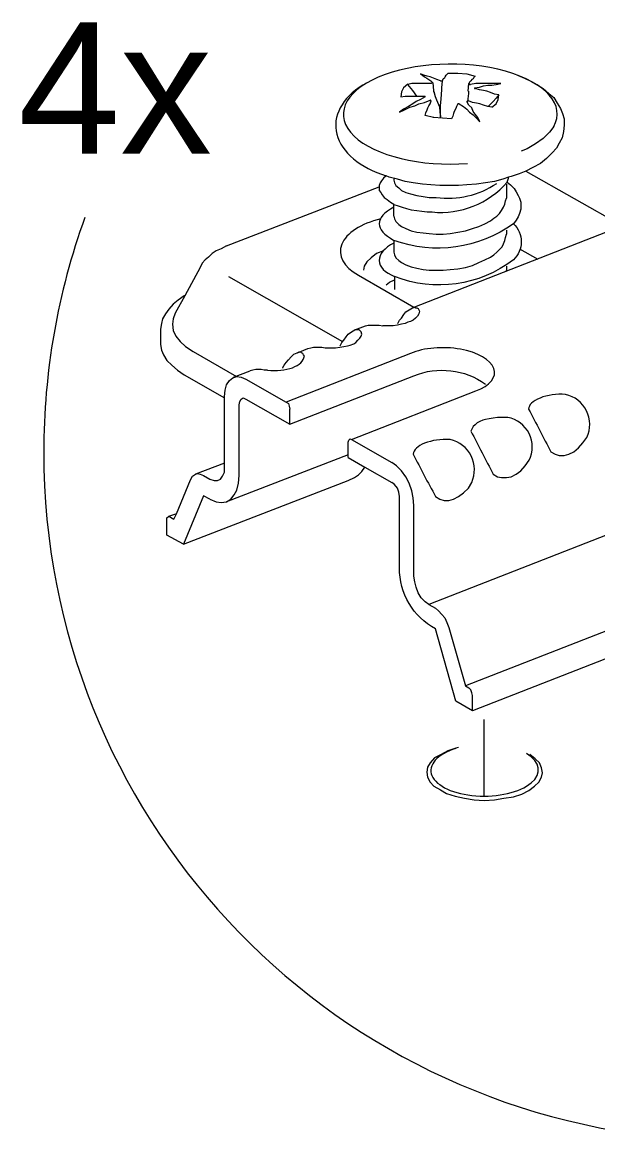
# Model space of a CAD drawing. Header units: metres. Extents: x -0.7 to 7.4, y 0 to 11.2.
# Drawn here: x 0.28934 to 0.30924, y 0.72712 to 0.76585 of the extents above; entities that cross this region are included whole.
import ezdxf

# ---------------------------------------------------------------- set-up
doc = ezdxf.new("R2010")
doc.units = ezdxf.units.M
doc.header["$MEASUREMENT"] = 0
doc.layers.add('PDF5_Geometry_Num_Penna__7', color=7, linetype='Continuous', lineweight=18)
doc.layers.add('PDF5_Text_Num_Penna__7', color=7, linetype='Continuous', lineweight=18)
doc.styles.add('GENERATED_STYLE_1', font='Arial.ttf')

msp = doc.modelspace()

# ---------------------------------------------------------------- linework, layer by layer
at = {"layer": 'PDF5_Geometry_Num_Penna__7', "color": 7, "linetype": 'Continuous', "lineweight": 18, "flags": 128}
for points in [[(0.3064704840518159, 0.7640203382075786), (0.3067128423851492, 0.7639250882075787), (0.3069527312740381, 0.7638054965409119), (0.307170395162927, 0.7636827298742452), (0.3073633646073715, 0.7635631382075786), (0.3075535118295937, 0.7633934520964675), (0.3077246090518159, 0.763249871540912), (0.307840320162927, 0.7630583132075787), (0.3079616757184825, 0.7628642854298009), (0.3080332896073715, 0.7627002437631342), (0.3080798562740381, 0.7625058632075786), (0.3080798562740381, 0.7622881993186897), (0.3080579840518159, 0.7620719465409119), (0.3080110646073715, 0.7618571048742453), (0.3079147562740381, 0.7616637826520231), (0.307818095162927, 0.761498682652023), (0.3076692229407048, 0.7613293493186898), (0.3074790757184825, 0.7611377909853564), (0.3072614118295937, 0.7609666937631342), (0.3069996507184826, 0.7608231132075786), (0.3067625840518159, 0.7607035215409119), (0.306522695162927, 0.7606086243186897), (0.3062556423851492, 0.7605133743186897), (0.3061618034962603, 0.7604855048742454), (0.3059688340518159, 0.7604170659853564), (0.3056767340518159, 0.7603422770964675), (0.3053680534962603, 0.7602967687631342), (0.3050509062740381, 0.7602473798742453), (0.3047203534962603, 0.7602223326520231), (0.3044279007184826, 0.7601990493186898), (0.3040892340518159, 0.7601990493186898), (0.3037805534962603, 0.7601990493186898), (0.3034662284962604, 0.7602223326520231), (0.3031797729407048, 0.7602473798742453), (0.3028654479407048, 0.7602967687631342), (0.3025789923851492, 0.7603422770964675), (0.3023197007184826, 0.7604170659853564), (0.3020276007184826, 0.7604855048742454), (0.3019312923851493, 0.760536657652023)], [(0.3035406293295937, 0.7637544143186897), (0.3035187571073714, 0.7637544143186897), (0.3034880654407048, 0.7637307782075786), (0.3033504821073714, 0.7637307782075786), (0.3032072543295937, 0.7637307782075786), (0.3030834293295937, 0.7637307782075786), (0.3029673654407048, 0.7637307782075786), (0.3028188459962604, 0.7637307782075786), (0.3026752654407048, 0.7637060837631342)], [(0.3038082818295937, 0.7638260987631342), (0.3036841040518159, 0.7638744293186898), (0.3035683929407048, 0.7639252293186898), (0.303444215162927, 0.763969326540912), (0.3033507290518159, 0.7639940209853564), (0.3032265512740381, 0.7640204793186898), (0.3031104873851492, 0.7640656348742453), (0.3031796318295937, 0.7640204793186898), (0.3032487762740381, 0.763969326540912), (0.3033285040518159, 0.7639252293186898), (0.3033972957184826, 0.7638744293186898), (0.303466440162927, 0.7638260987631342), (0.3035408762740381, 0.7637544848742452)], [(0.3035407704407048, 0.7637545554298009), (0.3035682871073714, 0.7634885609853564)], [(0.3038081054407048, 0.7638260282075786), (0.3038275082184825, 0.7638260282075786), (0.3038768971073715, 0.7638260282075786)], [(0.3038494509962604, 0.7635160776520231), (0.3038494509962604, 0.7635848693186899), (0.303876967662927, 0.7638261693186899)], [(0.3038770382184826, 0.7638260282075786), (0.303901732662927, 0.7639004643186897), (0.3039514743295937, 0.763945972652023), (0.3039708771073715, 0.7639692559853565), (0.3039983937740381, 0.7640204087631343), (0.3040453132184825, 0.7640655643186897), (0.3040671854407048, 0.7640892004298008)], [(0.3040671854407048, 0.7640890593186898), (0.3044062048851492, 0.7640890593186898), (0.3047205298851492, 0.7640657759853564), (0.3050069854407048, 0.7639938093186898)], [(0.3047695307184826, 0.7634647837631342), (0.3047892862740381, 0.7637307782075786), (0.3048111584962603, 0.7637060837631342), (0.3048390279407048, 0.7637060837631342)], [(0.3050070207184826, 0.7639939857075786), (0.3049601012740381, 0.7639460079298008), (0.3049325846073714, 0.7639004995964676), (0.304885665162927, 0.763874394040912), (0.3048581484962604, 0.7638260634853564), (0.3048108762740381, 0.7637777329298009), (0.3047893568295937, 0.7637308134853563)], [(0.304982185162927, 0.7635847282075786), (0.305150460162927, 0.763611186540912), (0.3052936879407048, 0.7636591643186897), (0.3054397379407048, 0.7636828004298009), (0.3055829657184825, 0.7636828004298009), (0.3057318379407048, 0.7637060837631342), (0.3058944684962604, 0.7637307782075786), (0.3057043212740381, 0.7637307782075786), (0.3055332240518159, 0.7637307782075786), (0.305368124051816, 0.7637307782075786), (0.3051998490518159, 0.7637307782075786), (0.3050291046073715, 0.7637307782075786), (0.3048389573851493, 0.7637060837631342)], [(0.3026754771073715, 0.7637062954298008), (0.3025318965518159, 0.7635849398742452), (0.3024574604407048, 0.7634445343186897), (0.3024355882184826, 0.7632734370964674), (0.3025788159962604, 0.763299542652023), (0.3027276882184826, 0.763299542652023), (0.3028656243295937, 0.763299542652023), (0.3029894493295937, 0.763299542652023), (0.3031104521073715, 0.763299542652023), (0.3032759048851492, 0.763299542652023)], [(0.302989555162927, 0.7632996132075787), (0.302843505162927, 0.7634887020964675), (0.302675230162927, 0.7637060132075786)], [(0.303568357662927, 0.7634885962631341), (0.303568357662927, 0.7634444990409119), (0.3035877604407048, 0.7634444990409119)], [(0.3037805534962603, 0.7629153323742454), (0.303684245162927, 0.7631534573742452), (0.3036373257184825, 0.7632734018186897), (0.3035875840518159, 0.7634444990409119)], [(0.3038081054407048, 0.7629620048742454), (0.3038275082184825, 0.7632043632075786), (0.3038493804407048, 0.7635158659853565)], [(0.3047696365518159, 0.7633933462631342), (0.304742472662927, 0.7631068907075786)], [(0.3047696365518159, 0.763464819040912), (0.3047696365518159, 0.7633932051520231)], [(0.3049822204407048, 0.7635848693186899), (0.3049822204407048, 0.7635629970964676), (0.3050069148851492, 0.7635629970964676)], [(0.3055830009962603, 0.7629154029298009), (0.3057318732184826, 0.7630349945964675), (0.3058006648851492, 0.7631782223742453), (0.305820067662927, 0.7633450862631341), (0.3056768398851492, 0.7633697807075787), (0.3055332593295937, 0.7634191695964675), (0.3054122565518159, 0.7634646779298009), (0.3052937232184826, 0.7634886668186898), (0.3051504954407048, 0.7635158307075787), (0.3050069148851492, 0.7635631029298009)], [(0.305820067662927, 0.7633450862631341), (0.3057318732184826, 0.7632254945964675), (0.3056299204407047, 0.7631069612631343), (0.3054591759962604, 0.7629386862631342)], [(0.3032759754407048, 0.7632734370964674), (0.303110522662927, 0.7631781870964676), (0.302967647662927, 0.7631069259853565), (0.3028434698851492, 0.7630349593186898), (0.3026998893295936, 0.7629386509853564), (0.3025319671073714, 0.7628434009853564), (0.3023887393295936, 0.7627442704298009), (0.3025570143295936, 0.7628183537631342), (0.3027496309962603, 0.7629153676520232), (0.3029179059962603, 0.7629619343186897), (0.3030583115518159, 0.7630349593186898), (0.3032488115518159, 0.7630818787631342), (0.3034442504407048, 0.763153492652023)], [(0.3032758696073715, 0.7632734370964674), (0.3032758696073715, 0.763299542652023)], [(0.3032758696073715, 0.7626255959853564), (0.3033009168295936, 0.7627236682075786), (0.3033506584962604, 0.7628185654298009), (0.3033697084962603, 0.7628877098742453), (0.3033975779407048, 0.7629621459853564), (0.3034444973851492, 0.7630351709853564), (0.3034882418295937, 0.7631300682075787)], [(0.3034880654407048, 0.7631301387631342), (0.3034661932184826, 0.7631534220964675), (0.3034443209962603, 0.7631534220964675)], [(0.3038081054407048, 0.7625776887631341), (0.3038081054407048, 0.7629618637631342)], [(0.3044503021073715, 0.7630350298742452), (0.3044280771073714, 0.7630350298742452), (0.3044062048851492, 0.7630350298742452), (0.3043592854407048, 0.7629387215409119), (0.3043317687740381, 0.7628642854298009), (0.3042848493295937, 0.7627693882075786), (0.304257332662927, 0.7627002437631342), (0.3042379298851492, 0.7626035826520231), (0.3041885409962603, 0.7625058632075786)], [(0.3044502315518159, 0.7630348887631342), (0.3045991037740381, 0.7629385804298009), (0.3047204593295937, 0.7628433304298008), (0.3048111232184826, 0.7627441998742454), (0.3049324787740381, 0.7626489498742454), (0.3050506593295937, 0.7625293582075786), (0.305172367662927, 0.7624094137631342), (0.3051035759962603, 0.762554052652023), (0.3050069148851492, 0.7626725859853565), (0.3049324787740381, 0.7627692470964675), (0.3048859121073714, 0.7628874276520231), (0.3047892509962603, 0.7629837359853564), (0.3047204593295937, 0.7631068554298008)], [(0.3055831421073715, 0.7629152970964675), (0.3054395615518159, 0.7629385804298009), (0.3052935115518159, 0.7629837359853564), (0.3051725087740381, 0.7630348887631342), (0.3050508004407048, 0.7630585248742453), (0.3049132171073714, 0.7630818082075786), (0.3047696365518159, 0.7631301387631342), (0.304742472662927, 0.7631068554298008), (0.304720247662927, 0.7631068554298008)], [(0.3041884704407048, 0.7625058632075786), (0.303876967662927, 0.762529146540912), (0.3035682871073714, 0.7625541937631342), (0.3032758343295937, 0.7626254548742453)], [(0.303568357662927, 0.7625541232075786), (0.3035408409962603, 0.7625777593186898)], [(0.3038081054407048, 0.7626255959853564), (0.3037805887740381, 0.7629152265409119)], [(0.3038081054407048, 0.7625292876520231), (0.3038081054407048, 0.7626255959853564), (0.3038081054407048, 0.7625776182075786)], [(0.3077245032184825, 0.7622425145964675), (0.3075756309962603, 0.7620484868186898), (0.3073636115518159, 0.7618332923742454), (0.3070962059962604, 0.761641734040912), (0.306809397662927, 0.7614724007075787), (0.3066012587740381, 0.7613898507075786)], [(0.3067626193295936, 0.7607034157075787), (0.3101002498851492, 0.7588072351520231), (0.3197603637740381, 0.7625540879298008)], [(0.3019312218295936, 0.760536657652023), (0.3018349134962603, 0.7604622215409119), (0.3017657690518159, 0.7603659132075786), (0.3017188496073714, 0.7602967687631342), (0.3016860412740381, 0.7601990493186898), (0.3016860412740381, 0.7601270826520231), (0.3016860412740381, 0.7600321854298009), (0.3017382523851492, 0.7599577493186898), (0.3017879940518159, 0.7598847243186897), (0.3018567857184826, 0.7597898270964675), (0.3019559162740381, 0.7597182132075786), (0.3020744496073715, 0.7596233159853564), (0.302195805162927, 0.7595502909853564)], [(0.306087402662927, 0.760247274040912), (0.306087402662927, 0.7597664379298009)], [(0.3061122029407048, 0.7603189232075787), (0.3061619446073715, 0.7604621509853564), (0.3061619446073715, 0.7604854343186898)], [(0.2964025590518159, 0.7581101109853564), (0.3016861118295937, 0.760150577652023)], [(0.302195805162927, 0.7591420918186897), (0.3022176773851492, 0.7590454307075787), (0.3022645968295937, 0.7589505334853565), (0.3023665496073714, 0.758854225152023), (0.3024575662740381, 0.7587797890409119), (0.3026060857184826, 0.7587106445964675), (0.3027965857184826, 0.7586362084853564), (0.302989555162927, 0.7585882307075786), (0.3032072190518159, 0.7585649473742453), (0.3034195912740382, 0.7585413112631342), (0.3036591273851492, 0.758516264040912), (0.3039018384962603, 0.758516264040912), (0.3041417273851493, 0.7585413112631342), (0.3044063107184826, 0.7585882307075786), (0.3046680718295937, 0.7586362084853564), (0.3049132523851492, 0.7587106445964675), (0.3051309162740381, 0.7587797890409119), (0.3053432884962604, 0.7588760973742453), (0.3055330829407047, 0.7589738168186897), (0.3056516162740381, 0.759068714040912), (0.3057510996073715, 0.7591420918186897), (0.3058477607184826, 0.7592373418186897), (0.3059218440518159, 0.7593350612631342), (0.3059909884962603, 0.7594550057075786), (0.3060379079407048, 0.7595502557075786), (0.306059780162927, 0.7596698473742454), (0.3060872968295937, 0.7597665084853564)], [(0.3101001440518159, 0.7588072704298009), (0.302843505162927, 0.7559684676520231), (0.3028872496073715, 0.7559945732075787), (0.3029398134962604, 0.7559684676520231), (0.302989555162927, 0.7559684676520231), (0.3030364746073715, 0.755948006540912), (0.3030583468295937, 0.7558993232075787), (0.3030833940518159, 0.7558485232075787)], [(0.302195805162927, 0.7578920237631341), (0.3022176773851492, 0.7577967737631341), (0.3022645968295937, 0.7577008182075786), (0.3023665496073714, 0.7576055682075786), (0.3024575662740381, 0.7575311320964675), (0.3026060857184826, 0.7574595182075786), (0.3027965857184826, 0.7573879043186897), (0.302989555162927, 0.7573395737631342), (0.3032072190518159, 0.7572912432075787), (0.3034195912740382, 0.7572676070964676), (0.3036591273851492, 0.7572676070964676), (0.3039018384962603, 0.7572676070964676), (0.3041417273851493, 0.7572912432075787), (0.3044063107184826, 0.7573162904298009), (0.3046680718295937, 0.7573628570964676), (0.3049132523851492, 0.7574362348742453), (0.3051309162740381, 0.7575311320964675), (0.3053432884962604, 0.757628851540912), (0.3055330829407047, 0.7577255126520231), (0.3056516162740381, 0.7577967737631341), (0.3057510996073715, 0.7578920237631341), (0.3058477607184826, 0.7579886848742453), (0.3059440690518159, 0.7580835820964675), (0.3059909884962603, 0.7581788320964675), (0.3060379079407048, 0.7583015987631342), (0.306059780162927, 0.7583979070964675), (0.3060872968295937, 0.7585164404298008)], [(0.306087402662927, 0.7586597740409119), (0.306087402662927, 0.7585161934853565)], [(0.2964024179407048, 0.7581100404298009), (0.2962122707184826, 0.7580119682075785), (0.2960415262740381, 0.7579403543186898), (0.2959032373851492, 0.7578440459853564), (0.2957822346073714, 0.7577255126520231), (0.2956584096073714, 0.757628851540912), (0.2955645707184826, 0.7575103182075786), (0.2954957790518158, 0.7573628570964676), (0.294963790162927, 0.756377901540912)], [(0.3018347723851492, 0.7579404248742453), (0.3015945307184825, 0.757844116540912), (0.3014047362740381, 0.7577005359853565), (0.3012558640518159, 0.7575544859853565), (0.301165200162927, 0.7574112582075787), (0.3011373307184826, 0.7572676776520232)], [(0.302195805162927, 0.758206384040912), (0.302195805162927, 0.757892059040912)], [(0.3065445673851492, 0.7580121093186898), (0.307170395162927, 0.7576540398742453)], [(0.306087402662927, 0.7574112582075787), (0.306087402662927, 0.7572676776520232)], [(0.306087402662927, 0.7572443590409119), (0.306087402662927, 0.7572676423742454)], [(0.2964714565518159, 0.7570504018186898), (0.3004155121073714, 0.7547943879298008)], [(0.3009693732184826, 0.7571012018186898), (0.3028874259962603, 0.7559945379298009)], [(0.3019310807184826, 0.7567634523742454), (0.3020471446073714, 0.7568587023742454), (0.3022175362740381, 0.7569303162631342), (0.3022175362740381, 0.7566202245964675)], [(0.2949639312740381, 0.7563778309853564), (0.2949417062740381, 0.7563778309853564), (0.2947240423851493, 0.7562342504298009), (0.2945532979407048, 0.7560910226520231), (0.2944097173851493, 0.755922747652023), (0.2942940062740381, 0.7557534143186897), (0.2941920534962604, 0.7555854920964675), (0.2941507784962604, 0.7554186282075787), (0.2941232618295937, 0.7552270698742453), (0.2941232618295937, 0.7546979032075787)], [(0.2949638607184826, 0.7563777251520232), (0.2946276634962604, 0.7557769445964676)], [(0.3022175362740381, 0.7566202598742453), (0.3022175362740381, 0.7565955654298009)], [(0.2946274871073715, 0.7557768387631342), (0.2945530509962603, 0.7555852804298009), (0.2945340009962604, 0.7553951332075787), (0.2945530509962603, 0.7551760582075786), (0.2946497121073715, 0.7549859109853565), (0.2947929398851493, 0.7547943526520231), (0.2949887315518159, 0.7546264304298009), (0.295250492662927, 0.7544567443186898), (0.2967441537740381, 0.7535927915409121)], [(0.3030832882184826, 0.7558485584853564), (0.3030585937740381, 0.7557533084853564), (0.3030088521073714, 0.7556816945964675), (0.3029400604407048, 0.7556104334853564), (0.3028656243295937, 0.7555384668186897), (0.3027689632184826, 0.7554901362631342), (0.3026754771073715, 0.7554668529298009), (0.3025788159962604, 0.7554188751520231), (0.3024578132184825, 0.755395239040912), (0.3023198771073714, 0.7553677223742452), (0.3021706521073714, 0.7553469084853565), (0.3020051993295937, 0.7553469084853565), (0.3018072909962603, 0.7553469084853565)], [(0.3023198418295936, 0.7554188045964675), (0.3023392446073714, 0.7554420879298008), (0.3023886334962604, 0.7555383962631342), (0.3024577779407048, 0.7556103629298008), (0.3025322140518159, 0.7557299545964675), (0.3026062973851492, 0.7558280268186898), (0.3027276529407048, 0.7558992879298009), (0.3028433640518159, 0.7559684323742453)], [(0.3008453365518158, 0.7552036454298009), (0.3012090504407048, 0.7553468732075787)], [(0.3012091562740381, 0.7553468026520231), (0.3013082868295937, 0.755367616540912), (0.3014049479407048, 0.755367616540912), (0.3015012562740381, 0.755367616540912), (0.3015947423851493, 0.755367616540912), (0.3016861118295937, 0.755367616540912), (0.3018071146073715, 0.7553468026520231)], [(0.2998144140518159, 0.7545765829298009), (0.3000070307184826, 0.7545765829298009), (0.3001756584962603, 0.7545765829298009), (0.3003217084962603, 0.7546026884853564), (0.3004645834962603, 0.7546263245964675), (0.3005862918295937, 0.7546481968186898), (0.300682600162927, 0.7546718329298009), (0.3008039557184826, 0.7547226329298009), (0.3008727473851492, 0.7547667301520231), (0.3009468307184825, 0.7548411662631342), (0.3010163279407048, 0.7549141912631341), (0.3010653640518159, 0.7549858051520231), (0.3010851196073714, 0.755057419040912), (0.3010653640518159, 0.7551290329298009), (0.3010438446073714, 0.755152669040912), (0.300993750162927, 0.7552038218186897), (0.3009468307184825, 0.7552038218186897), (0.3009002640518159, 0.7552038218186897), (0.3008452307184826, 0.7552038218186897)], [(0.3003216732184826, 0.7546483026520231), (0.300346367662927, 0.7546715859853564), (0.3003961093295937, 0.7547668359853564), (0.3004645482184826, 0.7548409193186898), (0.3005393371073715, 0.754961216540912), (0.3006081287740381, 0.7550575248742454), (0.3007294843295937, 0.7551291387631341), (0.3008451954407048, 0.7552035748742453)], [(0.294123367662927, 0.7546980443186898), (0.2941508843295937, 0.7545047220964675), (0.2942196759962604, 0.7543367998742453), (0.2943410315518159, 0.754145241540912), (0.2945064843295937, 0.7539755554298009), (0.2947019232184826, 0.7538076332075787), (0.2949418121073715, 0.7536411220964675), (0.2963335204407048, 0.7528459609853564)], [(0.2988527065518159, 0.7544085195964675), (0.2992135982184826, 0.7545521001520231)], [(0.2990979929407048, 0.7542884693186898), (0.2990704762740381, 0.7543367998742453), (0.2990457818295937, 0.7543851304298008), (0.2989956873851493, 0.7544084137631342), (0.2989766373851492, 0.7544320498742453), (0.2989078457184826, 0.7544320498742453), (0.2988528123851492, 0.7544084137631342)], [(0.2992137393295937, 0.7545519943186897), (0.2993156921073714, 0.7545763359853563), (0.2994063559962603, 0.7546027943186898), (0.2995058393295936, 0.7546027943186898), (0.2995968559962603, 0.7546027943186898), (0.2996988087740381, 0.7546027943186898), (0.2998145198851492, 0.7545763359853563)], [(0.2983538434962603, 0.7538793529298008), (0.2983538434962603, 0.7539040473742453), (0.2983947657184826, 0.7539756612631342), (0.2984695546073715, 0.7540705584853564), (0.2985439907184826, 0.7541672195964675), (0.2986350073851493, 0.7542652918186897), (0.298736960162927, 0.7543605418186898), (0.2988526712740381, 0.7544085195964675)], [(0.3027692454407048, 0.754385271540912), (0.2984695898851493, 0.752702521540912), (0.2985440259962603, 0.7526541909853564), (0.2985658982184826, 0.7525592937631342), (0.298593767662927, 0.752461221540912)], [(0.2966423068295936, 0.7535667212631342), (0.297221215162927, 0.7537843851520232)], [(0.297821925162927, 0.7538077037631342), (0.2977062140518159, 0.7538077037631342), (0.2976042612740381, 0.7538327509853564), (0.2975128918295937, 0.7538327509853564), (0.2974141140518159, 0.7538327509853564), (0.2973174529407048, 0.7538077037631342), (0.2972211446073715, 0.7537844204298009)], [(0.2963336262740381, 0.7528968315409119), (0.2963554984962604, 0.7531120259853564), (0.2964024179407048, 0.7533035843186898), (0.2965043707184826, 0.7534464593186898), (0.2966200818295937, 0.7535431204298009), (0.2967636623851492, 0.7535928620964676), (0.2969125346073714, 0.753566756540912), (0.2970723429407048, 0.7534976120964676)], [(0.2970722723851492, 0.7534976473742453), (0.298469625162927, 0.7527024862631342)], [(0.2963336262740381, 0.7505898059853564), (0.2963336262740381, 0.7528458198742453), (0.2963336262740381, 0.752896972652023)], [(0.300729590162927, 0.7514059573742453), (0.3050292457184826, 0.7530883545964675)], [(0.295829295162927, 0.7493387148742454), (0.2960416673851493, 0.749242406540912), (0.2962124118295937, 0.7492187704298009), (0.2964025590518159, 0.749242406540912), (0.2965514312740382, 0.7493387148742454), (0.2966699646073715, 0.7494847648742453), (0.2967634507184825, 0.7496516287631342), (0.2968131923851492, 0.7498939870964675), (0.2968354173851492, 0.7501543370964675), (0.2968354173851492, 0.7526072009853565)], [(0.2968352409962603, 0.752607271540912), (0.2968599354407048, 0.7527258048742452), (0.2969124993295937, 0.7528002409853564), (0.2969837604407047, 0.7528457493186897), (0.297072307662927, 0.7528002409853564)], [(0.2970722723851492, 0.7528001704298009), (0.298593450162927, 0.7519351593186898), (0.298593450162927, 0.7524615037631343)], [(0.3006082346073715, 0.7507787184853564), (0.3006082346073715, 0.7513107073742453), (0.3006332818295936, 0.7513794990409121), (0.3006826707184825, 0.7514292407075787), (0.300729590162927, 0.7514059573742453), (0.3021269429407047, 0.7506136184853565)], [(0.3179054582184826, 0.7513575562631342), (0.3033974721073714, 0.7456866534853563)], [(0.2963335204407048, 0.7505896648742453), (0.2953249287740381, 0.7502054898742453), (0.2953937204407048, 0.7502287732075786), (0.2954956732184826, 0.7502054898742453), (0.2956113843295937, 0.7501543370964675)], [(0.2963336262740381, 0.7504438970964675), (0.2963336262740381, 0.7505899470964675)], [(0.300608305162927, 0.7508767907075786), (0.2964024884962603, 0.7492423712631342)], [(0.300608305162927, 0.7507786126520231), (0.3011872134962603, 0.750443826540912)], [(0.3028872496073715, 0.7491237320964675), (0.3028653773851492, 0.7493883154298009), (0.3028188107184825, 0.7496282043186898), (0.3027277940518159, 0.7498941987631341), (0.3026060857184826, 0.750109040429801), (0.3024575662740381, 0.7503238820964675), (0.3022868218295937, 0.7504949793186898), (0.3021270134962603, 0.750613512652023)], [(0.2951540432184825, 0.7500137904298009), (0.2952284793295937, 0.7501323237631342), (0.295324787662927, 0.7502053487631342)], [(0.295829295162927, 0.7500346395964675), (0.2959725229407048, 0.7499891312631342), (0.2960938784962603, 0.7499891312631342), (0.2961901868295937, 0.7500346395964675), (0.2962593312740381, 0.7501323590409119), (0.2963337673851492, 0.7502769979298008), (0.2963337673851492, 0.7504438618186897)], [(0.300608305162927, 0.7499889901520231), (0.3008259690518159, 0.7500856512631342), (0.3009691968295937, 0.7501777262631342), (0.3010852607184826, 0.7503004929298008)], [(0.3010851548851492, 0.7503006693186898), (0.301187107662927, 0.7504438970964675), (0.302126907662927, 0.7499147304298008)], [(0.2946717254407048, 0.7488329726520231), (0.295153972662927, 0.7500137198742453)], [(0.294914260162927, 0.7477761915409119), (0.3006084462740382, 0.7499888137631342)], [(0.2956115607184826, 0.7501543370964675), (0.2958292246073714, 0.7500347454298008)], [(0.3023887393295936, 0.7494337884853565), (0.3023668671073714, 0.7495770162631342), (0.302319947662927, 0.7497230662631341), (0.3022176421073715, 0.7498430107075785), (0.3021269782184826, 0.7499146245964675)], [(0.2958292246073714, 0.7493386795964676), (0.2956115607184826, 0.7494586240409119), (0.2949141190518159, 0.7477762268186897)], [(0.3033973662740381, 0.7456865829298008), (0.3032760107184825, 0.7457860662631343), (0.3031327829407048, 0.7459268245964675), (0.3030364746073715, 0.7460961579298009), (0.3029676829407048, 0.7462877162631342), (0.3029179412740381, 0.7464820968186897), (0.3028872496073715, 0.7466708329298009), (0.3028872496073715, 0.7491236968186897)], [(0.2943409962740381, 0.7486179898742452), (0.2943409962740381, 0.7486924259853565), (0.2943907379407047, 0.748737581540912)], [(0.2946717607184826, 0.7488329726520231), (0.2943905968295937, 0.7487377226520231), (0.2944318718295937, 0.7487377226520231), (0.2944593884962604, 0.7487144393186898)], [(0.2944594943295937, 0.7487142982075786), (0.2945804971073714, 0.7486430370964675)], [(0.2945804265518159, 0.748642966540912), (0.2946717959962603, 0.7488331137631342)], [(0.294914260162927, 0.7477762268186897), (0.2943409962740381, 0.7480916101520231), (0.2943409962740381, 0.7486179545964675)], [(0.3033974721073714, 0.7456867593186898), (0.3036373609962603, 0.7455657565409121)], [(0.303637255162927, 0.7455656507075786), (0.3037335634962604, 0.7454689895964675), (0.3038496273851493, 0.7453493979298008), (0.303951580162927, 0.7452308645964676), (0.3040203718295937, 0.7450625895964675), (0.3040891634962604, 0.7448960784853564)], [(0.3105357540518159, 0.7451591801520231), (0.3046680012740381, 0.7428784718186898), (0.3047893568295937, 0.7428040357075786)], [(0.3040892340518159, 0.7448959373742452), (0.3046681423851492, 0.7428784012631342)], [(0.3104335896073714, 0.7441722843186898), (0.3049133229407048, 0.7420115204298009), (0.3049133229407048, 0.7425382176520231)], [(0.3049133229407048, 0.7425381118186898), (0.3048858062740381, 0.7426372423742453), (0.3048582896073714, 0.7427324923742452), (0.304789145162927, 0.7428037534853564)], [(0.3053229332184825, 0.7390456470964675), (0.3053229332184825, 0.7417077082075786)], [(0.3044326984962603, 0.7407440604298008), (0.3043374484962603, 0.7407211298742453), (0.3040654568295937, 0.7406265854298009), (0.3038269790518159, 0.7405020548742453), (0.3035941457184825, 0.7403761132075786), (0.303453740162927, 0.7402078382075786), (0.3033570790518159, 0.7400603770964675), (0.3033295623851492, 0.7398868104298009), (0.3033570790518159, 0.739716771540912), (0.303453740162927, 0.7395432048742453), (0.3035782707184825, 0.7393989187631341), (0.3038015790518159, 0.7392747409853564), (0.3040178318295937, 0.7391509159853564), (0.3043162818295936, 0.7390560187631342), (0.3046337818295937, 0.7389829937631341), (0.3049752707184826, 0.738929371540912), (0.3053220512740381, 0.7389060882075786), (0.3056695373851492, 0.738929371540912), (0.3059990318295936, 0.7389829937631341), (0.3063306429407048, 0.7390302659853564), (0.3066163929407048, 0.7391255159853564), (0.3068654540518159, 0.7392493409853564), (0.3070563068295937, 0.7393989187631341), (0.3072062373851492, 0.7395432048742453), (0.307305015162927, 0.739716771540912), (0.3073328846073715, 0.7398645854298008), (0.307305015162927, 0.740034271540912), (0.3072284623851492, 0.7402078382075786), (0.3070820596073714, 0.7403521243186898), (0.3068926179407048, 0.7405020548742453)]]:
    msp.add_lwpolyline(points, dxfattribs=at)
for points in [[(0.302195805162927, 0.7604388323742454), (0.302195805162927, 0.7603905723742452), (0.3022176773851492, 0.7602967334853564), (0.3022645968295937, 0.760199014040912), (0.3023665496073714, 0.7601270473742453), (0.3024575662740381, 0.7600321501520231), (0.3026060857184826, 0.759957714040912), (0.3027690690518159, 0.7599125584853564), (0.302989555162927, 0.7598614057075787), (0.3032072190518159, 0.7598158973742453), (0.3034195912740382, 0.7597897918186897), (0.3036591273851492, 0.7597897918186897, 0.1826690280272146), (0.305751170162927, 0.7602708748742454)], [(0.302195805162927, 0.7591419859853564), (0.302195805162927, 0.7594548998742453), (0.302195805162927, 0.7595501498742453), (0.3023390329407047, 0.7595028776520231), (0.3024822607184826, 0.7594548998742453), (0.3026258412740381, 0.7594065693186898), (0.3027965857184826, 0.7593568276520232), (0.302989555162927, 0.7593349554298009), (0.3031574773851493, 0.7593116720964675), (0.3033504468295937, 0.759285566540912), (0.3035187218295937, 0.759285566540912, 0.2432964736993485), (0.3061122734962604, 0.7603189937631343), (0.3062308068295937, 0.7602223326520231), (0.3063518096073715, 0.7601037993186898), (0.3064209540518159, 0.7599813854298009), (0.306495390162927, 0.7598614409853565), (0.3065444262740381, 0.7597661909853564), (0.3065913457184826, 0.7596233159853565), (0.3065913457184826, 0.7595030187631342), (0.3065913457184826, 0.7593806048742453), (0.3065444262740381, 0.7592370243186898), (0.306495390162927, 0.7591174326520231), (0.3064209540518159, 0.7589971354298009), (0.3063299373851492, 0.7588761326520231, -0.4322646178698283), (0.3063299373851492, 0.7576289926520231, -0.2629686242193932), (0.3022175362740381, 0.7570504018186898), (0.3022175362740381, 0.7569304573742454)], [(0.2915019112740381, 0.7590971126520231, 0.08738605502473498), (0.2900788057184825, 0.7509641737631342, 0.92921623421517), (0.3375044673104453, 0.7474802664808973)], [(0.3063300079407047, 0.758876167929801, -0.2487552224901602), (0.302195805162927, 0.7583014929298008), (0.302195805162927, 0.7582062429298008)], [(0.2985936265518159, 0.751935124040912), (0.3028872848851492, 0.753616110152023, -0.2543573220052283), (0.3053680534962603, 0.7533267618186897)], [(0.3068563523851492, 0.7524613626520231, -0.004969295905131223), (0.307622515162927, 0.7509730637631342), (0.3077713873851493, 0.7509014498742452), (0.307914615162927, 0.7508531193186898), (0.3080800679407048, 0.7508531193186898), (0.3082505654407048, 0.7509014145964674), (0.3084191932184825, 0.7509730284853564), (0.3085842932184826, 0.7511190784853564), (0.3087331654407048, 0.7512859423742453), (0.3088711015518159, 0.7514775007075786, 0.4817575546516301), (0.3081320673851493, 0.7529655526520231)], [(0.3028653773851492, 0.750901344040912, 0.01271288761960189), (0.303637255162927, 0.7494337884853565), (0.3037804829407048, 0.7493385384853564), (0.3039290023851492, 0.7492933829298009), (0.3040891634962604, 0.7492933829298009), (0.3042573679407048, 0.7493387148742454), (0.3044277596073715, 0.7494339648742453), (0.3045992096073715, 0.7495539093186898), (0.3047696012740381, 0.7497232426520232), (0.304885665162927, 0.7499148009853565, 0.4734316993305808), (0.3041416215518158, 0.7514059573742453)], [(0.3049131465518159, 0.7420115909853565), (0.3043317687740381, 0.7423463770964676), (0.3036372198851494, 0.7448449609853568, -0.2777981874995114), (0.3023887393295936, 0.7469602165409119), (0.3023887393295936, 0.7494338943186898)]]:
    msp.add_lwpolyline(points, format="xyb", dxfattribs=at)
msp.add_lwpolyline([(0.305629885162927, 0.7502054898742453), (0.3057731129407048, 0.750109181540912), (0.3059216323851492, 0.7500855454298009), (0.3060874379407048, 0.7500855454298009), (0.3062555012740381, 0.750109040429801), (0.3064209540518159, 0.7502053487631342), (0.3065913457184826, 0.7503238820964675), (0.3067349262740381, 0.7504949793186898), (0.3068785068295937, 0.7506865376520231, 0.4936478084918617), (0.3061338282184826, 0.7521733548742453), (0.3059440337740381, 0.7521733548742453), (0.3057732893295936, 0.7521733548742453), (0.3056300615518159, 0.752150071540912), (0.3054861282184825, 0.7521267882075786), (0.305367947662927, 0.7521013882075787), (0.3052688171073715, 0.7520781048742453), (0.3051725087740381, 0.7520301270964674), (0.3050754948851492, 0.7519807382075787), (0.3050070559962603, 0.751910182652023), (0.3049326198851492, 0.7518604409853564), (0.3048857004407047, 0.7517641326520231), (0.3048581837740381, 0.7516949882075786, 0.001166230429521413)], format="xyb", close=True, dxfattribs=at)
at = {"layer": 'PDF5_Geometry_Num_Penna__7', "color": 7, "linetype": 'Continuous', "lineweight": 18}
for centre, major_axis, ratio, start_param, end_param in [((0.3041450509124947, 0.7626739288957709), (0.003699003375425558, 6.972437277319444e-06), 0.4679364936703737, 6.027324318389541, 11.15690163079209), ((0.3033980081215344, 0.7623032024963596), (0.003218439251535365, 3.188019635425032e-05), 0.6134311021344948, 2.351929879527094, 4.233113086367582), ((0.3167629022983718, 0.7588258126336108), (-0.01508054320586821, 5.534832265785304e-05), 0.1478285282438281, 6.022026559392318, 6.54542911121322), ((0.3026248992518368, 0.7579478036618397), (0.002281475967342128, 3.676305402622315e-05), 0.5268843494400259, 1.961351296058275, 3.891972851830509), ((0.3033648019268481, 0.7576780906817657), (0.00167977773513045, 8.386765354950754e-05), 0.4742578094989703, 2.316551940831721, 3.937251549662317), ((0.3039518609250154, 0.7537575616143264), (-0.001725974085035387, 4.675582322155616e-05), 0.4792532268041754, 2.257625612131485, 5.480284956862062), ((0.2979366501479647, 0.7544100632993), (-0.001163576282108447, 0.0001028280231123446), 0.5230926828747297, 1.518398432758027, 3.110672807496073), ((0.3078265162687454, 0.7525348757470696), (0.0009695097893921421, 8.425894219754591e-05), 0.4417388855583493, 1.212128665499884, 3.116555789337099), ((0.3039812968427397, 0.7509088610654129), (0.00111583785205277, 2.02541770135678e-05), 0.4478391442168277, 1.418561393789223, 3.115972650154174), ((0.305334607082469, 0.7399531807236054), (0.001859370609333, 1.46836189794941e-05), 0.482963265621604, 2.12982092161181, 6.959597312107463)]:
    msp.add_ellipse(centre, major_axis=major_axis, ratio=ratio, start_param=start_param, end_param=end_param, dxfattribs=at)

# ---------------------------------------------------------------- texts
at = {"layer": 'PDF5_Text_Num_Penna__7', "color": 7, "linetype": 'Continuous', "lineweight": 18, "insert": (0.2891933334962604, 0.7613067756391417), "char_height": 0.004545458984375, "attachment_point": 7, "style": 'GENERATED_STYLE_1'}
msp.add_mtext('\\A1;4x', dxfattribs=at)

doc.saveas('drawing.dxf')
